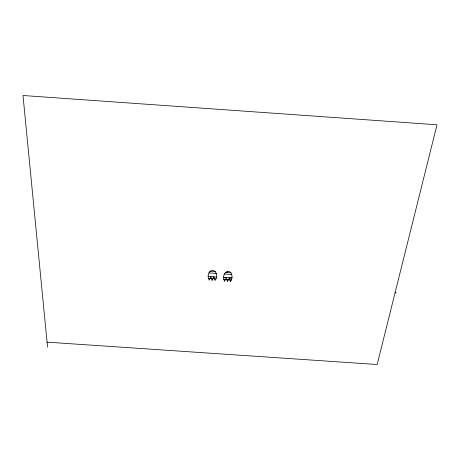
<?xml version="1.0" encoding="UTF-8"?>
<svg xmlns="http://www.w3.org/2000/svg" width="460" height="460" viewBox="0 0 460 460"><rect width="100%" height="100%" fill="white"/><g stroke="black" fill="none" stroke-linecap="round" stroke-linejoin="round"><path stroke-width="0.69" d="M212.071 280.284L213.118 278.691L213.693 276.563L210.985 276.374L211.255 278.564L212.071 280.284L212.186 278.628M224.63 279.484L224.492 281.135C222.502 277.943 223.531 272.786 227.274 271.417L229.367 271.561L231.012 272.849C232.518 275.494 232.484 279.266 230.385 281.514M227.183 272.584L227.274 271.417M227.51 281.313L228.562 279.755L229.16 277.627L226.452 277.438L226.699 279.623L227.493 281.342L227.631 279.686M230.54 279.887L230.397 281.537L229.609 279.824L229.367 277.639L232.076 277.823L230.167 278.185L229.367 277.639M214.262 278.587L215.073 280.485C217.511 277.639 217.321 272.377 213.791 270.491L211.703 270.348L209.881 271.394C208.012 273.815 207.437 277.432 209.168 280.082L210.208 278.49L210.778 276.362L208.88 276.724L208.07 276.178M224.509 281.106L225.561 279.548L226.153 277.42L223.445 277.23L224.244 277.777L226.153 277.42M216.706 276.77L214.803 277.133L213.998 276.581L214.256 278.771L216.119 278.898M209.881 271.394L215.452 271.779M225.44 272.464L231.012 272.849M208.869 272.924L216.367 273.441M224.284 273.982L231.782 274.499M208.345 278.363L210.208 278.49M211.255 278.564L213.118 278.691M223.698 279.415L225.561 279.548M226.699 279.623L228.562 279.755M229.609 279.824L231.472 279.95M395.054 292.842L396.198 292.916M47.075 342.154L377.166 364.504L437 124.781L23 95.496L47.558 347.127"/></g></svg>
